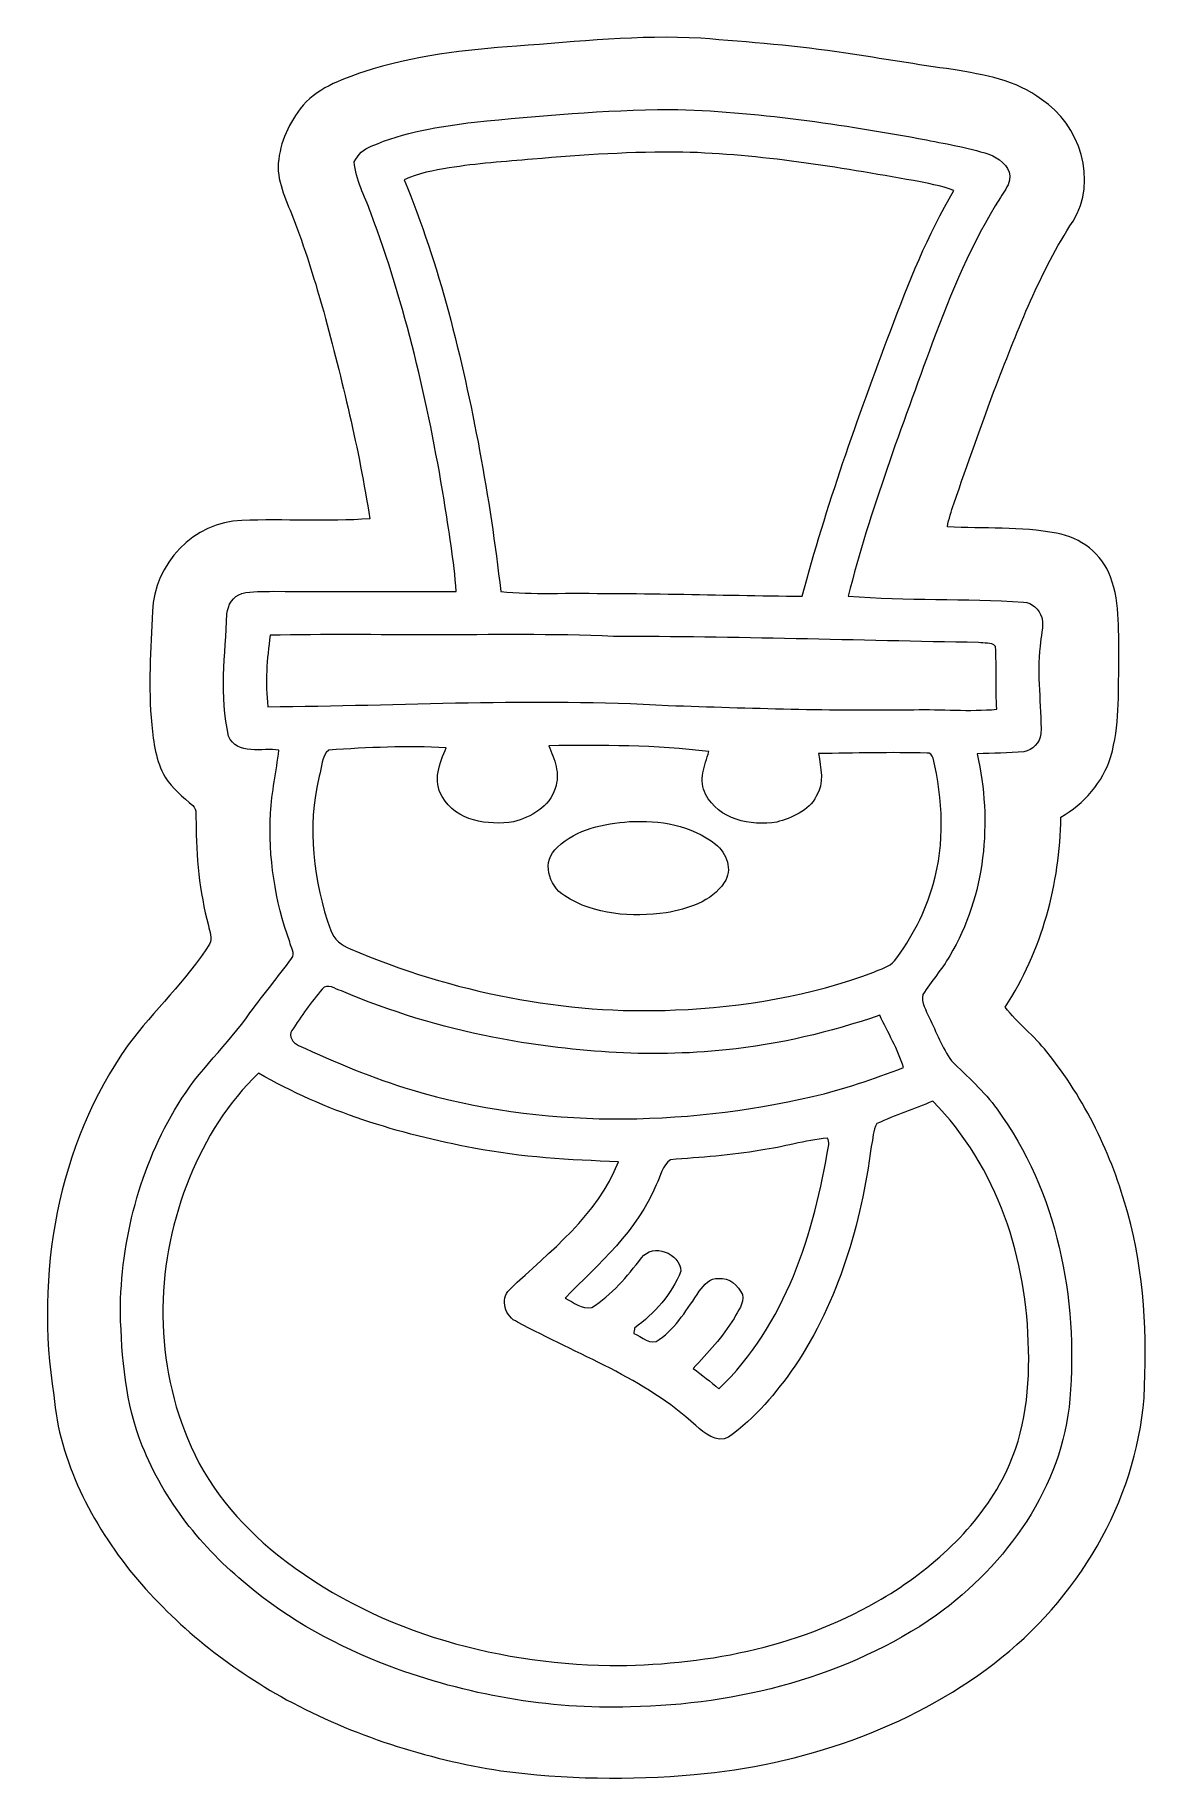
# Model space of a CAD drawing. Header units: centimetres. Extents: x -10.5 to 10.3, y -16.4 to 16.4.
import ezdxf

# ---------------------------------------------------------------- set-up
doc = ezdxf.new("R2010")
doc.units = ezdxf.units.CM
doc.header["$MEASUREMENT"] = 0
doc.layers.add('Layer 1', color=7, linetype='Continuous')

msp = doc.modelspace()

# ---------------------------------------------------------------- linework, layer by layer
at = {"layer": 'Layer 1', "color": 8, "lineweight": 9}
for points, knots in [([(-1.49519, 16.18523), (-0.34478, 16.27238), (0.80704, 16.39725), (1.96238, 16.33551), (1.96238, 16.33551), (2.87185, 16.25756), (3.78378, 16.19477), (4.68653, 16.05506), (4.68653, 16.05506), (5.36069, 15.95381), (6.03273, 15.83775), (6.70866, 15.74638), (6.70866, 15.74638), (7.28298, 15.64901), (7.89187, 15.54953), (8.3653, 15.18193), (8.3653, 15.18193), (9.08814, 14.72085), (9.42893, 13.64805), (8.95797, 12.89911), (8.95797, 12.89911), (8.33743, 11.9452), (7.92821, 10.8791), (7.51934, 9.82324), (7.51934, 9.82324), (7.23712, 9.08453), (6.97712, 8.33769), (6.71853, 7.59015), (6.71853, 7.59015), (6.66985, 7.44834), (6.62505, 7.3044), (6.59718, 7.15659), (6.59718, 7.15659), (7.28016, 7.11426), (7.97478, 7.16717), (8.64929, 7.03382), (8.64929, 7.03382), (9.09767, 6.9608), (9.50795, 6.64577), (9.66246, 6.21326), (9.66246, 6.21326), (9.85579, 5.69821), (9.80781, 5.13905), (9.81698, 4.60036), (9.81698, 4.60036), (9.81098, 4.01158), (9.83286, 3.41044), (9.66776, 2.83824), (9.66776, 2.83824), (9.51994, 2.35317), (9.16364, 1.95206), (8.72831, 1.70053), (8.72831, 1.70053), (8.71737, 0.44499), (8.36812, -0.80913), (7.68444, -1.8657), (7.68444, -1.8657), (7.91198, -2.17579), (8.23019, -2.40475), (8.46514, -2.70919), (8.46514, -2.70919), (9.18304, -3.59361), (9.6854, -4.64206), (9.98667, -5.73779), (9.98667, -5.73779), (10.30417, -6.86386), (10.34968, -8.04707), (10.29323, -9.20948), (10.29323, -9.20948), (10.13625, -11.1808), (9.0317, -13.00219), (7.47877, -14.1967), (7.47877, -14.1967), (5.85917, -15.43212), (3.85786, -16.10663), (1.84032, -16.28549), (1.84032, -16.28549), (0.63065, -16.38956), (-0.59067, -16.3758), (-1.7947, -16.21423), (-1.7947, -16.21423), (-3.1984, -15.99445), (-4.56965, -15.55277), (-5.82166, -14.87862), (-5.82166, -14.87862), (-6.90892, -14.27642), (-7.89952, -13.49008), (-8.69644, -12.53405), (-8.69644, -12.53405), (-9.4768, -11.56744), (-10.08639, -10.41315), (-10.194, -9.15868), (-10.194, -9.15868), (-10.54782, -6.89843), (-10.12944, -4.46497), (-8.79699, -2.5762), (-8.79699, -2.5762), (-8.30768, -1.92885), (-7.70373, -1.37217), (-7.26805, -0.68354), (-7.26805, -0.68354), (-7.19996, -0.57665), (-7.27404, -0.44542), (-7.28815, -0.33676), (-7.28815, -0.33676), (-7.45537, 0.30035), (-7.5224, 0.96005), (-7.51993, 1.61798), (-7.51993, 1.61798), (-7.53122, 1.71288), (-7.49418, 1.8427), (-7.57849, 1.91749), (-7.57849, 1.91749), (-7.76476, 2.08329), (-7.96831, 2.24063), (-8.10272, 2.45442), (-8.10272, 2.45442), (-8.27346, 2.75322), (-8.32038, 3.1007), (-8.35143, 3.43761), (-8.35143, 3.43761), (-8.42304, 4.14598), (-8.37365, 4.8593), (-8.33767, 5.56838), (-8.33767, 5.56838), (-8.3158, 6.44539), (-7.55203, 7.26278), (-6.66127, 7.27371), (-6.66127, 7.27371), (-5.85976, 7.30687), (-5.05684, 7.24937), (-4.25603, 7.30581), (-4.25603, 7.30581), (-4.45605, 8.61885), (-4.77885, 9.91002), (-5.11892, 11.19272), (-5.11892, 11.19272), (-5.28014, 11.74835), (-5.44489, 12.30397), (-5.65338, 12.84407), (-5.65338, 12.84407), (-5.7758, 13.19473), (-5.96841, 13.52987), (-5.979, 13.91017), (-5.979, 13.91017), (-5.96594, 14.3081), (-5.80437, 14.69086), (-5.56625, 15.00554), (-5.56625, 15.00554), (-5.27591, 15.38972), (-4.80213, 15.552), (-4.3661, 15.70616), (-4.3661, 15.70616), (-3.439, 16.00708), (-2.46357, 16.1182), (-1.49519, 16.18523), (-1.49519, 16.18523), (-1.49519, 16.18523), (-1.49519, 16.18523), (-1.49519, 16.18523)], [0, 0, 0, 0, 0.02439024, 0.02439024, 0.02439024, 0.02439024, 0.04878049, 0.04878049, 0.04878049, 0.04878049, 0.07317073, 0.07317073, 0.07317073, 0.07317073, 0.09756098, 0.09756098, 0.09756098, 0.09756098, 0.12195122, 0.12195122, 0.12195122, 0.12195122, 0.14634146, 0.14634146, 0.14634146, 0.14634146, 0.17073171, 0.17073171, 0.17073171, 0.17073171, 0.19512195, 0.19512195, 0.19512195, 0.19512195, 0.2195122, 0.2195122, 0.2195122, 0.2195122, 0.24390244, 0.24390244, 0.24390244, 0.24390244, 0.26829268, 0.26829268, 0.26829268, 0.26829268, 0.29268293, 0.29268293, 0.29268293, 0.29268293, 0.31707317, 0.31707317, 0.31707317, 0.31707317, 0.34146341, 0.34146341, 0.34146341, 0.34146341, 0.36585366, 0.36585366, 0.36585366, 0.36585366, 0.3902439, 0.3902439, 0.3902439, 0.3902439, 0.41463415, 0.41463415, 0.41463415, 0.41463415, 0.43902439, 0.43902439, 0.43902439, 0.43902439, 0.46341463, 0.46341463, 0.46341463, 0.46341463, 0.48780488, 0.48780488, 0.48780488, 0.48780488, 0.51219512, 0.51219512, 0.51219512, 0.51219512, 0.53658537, 0.53658537, 0.53658537, 0.53658537, 0.56097561, 0.56097561, 0.56097561, 0.56097561, 0.58536585, 0.58536585, 0.58536585, 0.58536585, 0.6097561, 0.6097561, 0.6097561, 0.6097561, 0.63414634, 0.63414634, 0.63414634, 0.63414634, 0.65853659, 0.65853659, 0.65853659, 0.65853659, 0.68292683, 0.68292683, 0.68292683, 0.68292683, 0.70731707, 0.70731707, 0.70731707, 0.70731707, 0.73170732, 0.73170732, 0.73170732, 0.73170732, 0.75609756, 0.75609756, 0.75609756, 0.75609756, 0.7804878, 0.7804878, 0.7804878, 0.7804878, 0.80487805, 0.80487805, 0.80487805, 0.80487805, 0.82926829, 0.82926829, 0.82926829, 0.82926829, 0.85365854, 0.85365854, 0.85365854, 0.85365854, 0.87804878, 0.87804878, 0.87804878, 0.87804878, 0.90243902, 0.90243902, 0.90243902, 0.90243902, 0.92682927, 0.92682927, 0.92682927, 0.92682927, 0.95121951, 0.95121951, 0.95121951, 0.95121951, 1, 1, 1, 1]), ([(-2.28718, 14.75789), (-2.94758, 14.67675), (-3.61644, 14.57762), (-4.22887, 14.30422), (-4.22887, 14.30422), (-4.37174, 14.2566), (-4.47899, 14.14723), (-4.54707, 14.0153), (-4.54707, 14.0153), (-4.52696, 13.67345), (-4.34916, 13.37289), (-4.23698, 13.05645), (-4.23698, 13.05645), (-3.58434, 11.31584), (-3.16383, 9.49622), (-2.86009, 7.66459), (-2.86009, 7.66459), (-2.77472, 7.09168), (-2.671, 6.52018), (-2.63078, 5.94162), (-2.63078, 5.94162), (-3.77449, 5.93915), (-4.91855, 5.94092), (-6.06225, 5.94409), (-6.06225, 5.94409), (-6.26087, 5.93351), (-6.46548, 5.95291), (-6.6595, 5.90388), (-6.6595, 5.90388), (-6.82707, 5.85801), (-6.92444, 5.68339), (-6.93926, 5.51935), (-6.93926, 5.51935), (-6.9703, 4.75594), (-7.08601, 3.977), (-6.90715, 3.22382), (-6.90715, 3.22382), (-6.76146, 2.85482), (-6.26228, 3.00898), (-5.96136, 2.95853), (-5.96136, 2.95853), (-6.01251, 2.56342), (-6.09365, 2.17184), (-6.12399, 1.77355), (-6.12399, 1.77355), (-6.16103, 0.9544), (-6.03932, 0.12785), (-5.75957, -0.64368), (-5.75957, -0.64368), (-5.74405, -0.73822), (-5.64562, -0.8624), (-5.72641, -0.95589), (-5.72641, -0.95589), (-5.979, -1.30055), (-6.25205, -1.63005), (-6.5064, -1.97365), (-6.5064, -1.97365), (-6.92303, -2.57373), (-7.48007, -3.06338), (-7.85824, -3.69239), (-7.85824, -3.69239), (-8.57544, -4.86184), (-8.93563, -6.23768), (-8.94162, -7.60645), (-8.94162, -7.60645), (-8.91693, -8.45206), (-8.85025, -9.31743), (-8.52993, -10.10941), (-8.52993, -10.10941), (-8.1193, -11.136), (-7.41304, -12.02852), (-6.55755, -12.72314), (-6.55755, -12.72314), (-5.7705, -13.39166), (-4.84587, -13.87814), (-3.88773, -14.25208), (-3.88773, -14.25208), (-2.44346, -14.78478), (-0.90005, -15.06735), (0.64123, -15.01408), (0.64123, -15.01408), (2.66371, -14.97563), (4.71899, -14.45211), (6.39574, -13.29112), (6.39574, -13.29112), (7.71196, -12.33685), (8.75477, -10.88305), (8.90046, -9.22888), (8.90046, -9.22888), (9.05357, -7.34011), (8.66622, -5.33633), (7.53028, -3.78622), (7.53028, -3.78622), (7.28933, -3.44332), (6.96901, -3.17133), (6.6755, -2.87712), (6.6755, -2.87712), (6.49523, -2.62841), (6.39257, -2.33595), (6.25357, -2.06396), (6.25357, -2.06396), (6.1996, -1.92462), (6.10117, -1.7895), (6.13575, -1.63146), (6.13575, -1.63146), (6.29591, -1.38381), (6.49205, -1.16015), (6.64022, -0.90438), (6.64022, -0.90438), (7.31473, 0.22662), (7.44243, 1.61622), (7.15951, 2.88798), (7.15951, 2.88798), (7.4509, 2.90773), (7.74335, 2.89856), (8.0344, 2.92996), (8.0344, 2.92996), (8.19491, 2.95853), (8.33778, 3.10106), (8.35542, 3.26439), (8.35542, 3.26439), (8.36777, 3.81473), (8.26793, 4.36647), (8.34202, 4.91539), (8.34202, 4.91539), (8.34449, 5.09319), (8.4161, 5.27452), (8.37095, 5.45056), (8.37095, 5.45056), (8.32015, 5.60013), (8.19244, 5.73454), (8.02699, 5.74266), (8.02699, 5.74266), (6.93091, 5.81356), (5.82953, 5.76629), (4.73416, 5.85308), (4.73416, 5.85308), (5.14268, 7.47444), (5.74522, 9.03725), (6.31143, 10.60817), (6.31143, 10.60817), (6.6695, 11.55008), (7.04979, 12.49341), (7.5973, 13.34396), (7.5973, 13.34396), (7.64951, 13.45191), (7.743, 13.5461), (7.76417, 13.66746), (7.76417, 13.66746), (7.81144, 13.88759), (7.61671, 14.0354), (7.4509, 14.12677), (7.4509, 14.12677), (7.04803, 14.27529), (6.62081, 14.33879), (6.20207, 14.42593), (6.20207, 14.42593), (4.60928, 14.71415), (3.00308, 14.96709), (1.38171, 14.99813), (1.38171, 14.99813), (0.15546, 14.98367), (-1.06798, 14.8856), (-2.28718, 14.75789)], [0, 0, 0, 0, 0.02380952, 0.02380952, 0.02380952, 0.02380952, 0.04761905, 0.04761905, 0.04761905, 0.04761905, 0.07142857, 0.07142857, 0.07142857, 0.07142857, 0.0952381, 0.0952381, 0.0952381, 0.0952381, 0.11904762, 0.11904762, 0.11904762, 0.11904762, 0.14285714, 0.14285714, 0.14285714, 0.14285714, 0.16666667, 0.16666667, 0.16666667, 0.16666667, 0.19047619, 0.19047619, 0.19047619, 0.19047619, 0.21428571, 0.21428571, 0.21428571, 0.21428571, 0.23809524, 0.23809524, 0.23809524, 0.23809524, 0.26190476, 0.26190476, 0.26190476, 0.26190476, 0.28571429, 0.28571429, 0.28571429, 0.28571429, 0.30952381, 0.30952381, 0.30952381, 0.30952381, 0.33333333, 0.33333333, 0.33333333, 0.33333333, 0.35714286, 0.35714286, 0.35714286, 0.35714286, 0.38095238, 0.38095238, 0.38095238, 0.38095238, 0.4047619, 0.4047619, 0.4047619, 0.4047619, 0.42857143, 0.42857143, 0.42857143, 0.42857143, 0.45238095, 0.45238095, 0.45238095, 0.45238095, 0.47619048, 0.47619048, 0.47619048, 0.47619048, 0.5, 0.5, 0.5, 0.5, 0.52380952, 0.52380952, 0.52380952, 0.52380952, 0.54761905, 0.54761905, 0.54761905, 0.54761905, 0.57142857, 0.57142857, 0.57142857, 0.57142857, 0.5952381, 0.5952381, 0.5952381, 0.5952381, 0.61904762, 0.61904762, 0.61904762, 0.61904762, 0.64285714, 0.64285714, 0.64285714, 0.64285714, 0.66666667, 0.66666667, 0.66666667, 0.66666667, 0.69047619, 0.69047619, 0.69047619, 0.69047619, 0.71428571, 0.71428571, 0.71428571, 0.71428571, 0.73809524, 0.73809524, 0.73809524, 0.73809524, 0.76190476, 0.76190476, 0.76190476, 0.76190476, 0.78571429, 0.78571429, 0.78571429, 0.78571429, 0.80952381, 0.80952381, 0.80952381, 0.80952381, 0.83333333, 0.83333333, 0.83333333, 0.83333333, 0.85714286, 0.85714286, 0.85714286, 0.85714286, 0.88095238, 0.88095238, 0.88095238, 0.88095238, 0.9047619, 0.9047619, 0.9047619, 0.9047619, 0.92857143, 0.92857143, 0.92857143, 0.92857143, 0.95238095, 0.95238095, 0.95238095, 0.95238095, 1, 1, 1, 1]), ([(-1.19533, 14.06221), (-0.25624, 14.14441), (0.68603, 14.20544), (1.62901, 14.19415), (1.62901, 14.19415), (3.08775, 14.15782), (4.52955, 13.91228), (5.96324, 13.66005), (5.96324, 13.66005), (6.21724, 13.6089), (6.47582, 13.5655), (6.71959, 13.47413), (6.71959, 13.47413), (6.22606, 12.63981), (5.86411, 11.7367), (5.52615, 10.83077), (5.52615, 10.83077), (4.9102, 9.19282), (4.31859, 7.54359), (3.87021, 5.85096), (3.87021, 5.85096), (2.28835, 5.87001), (0.7065, 5.91799), (-0.87607, 5.90423), (-0.87607, 5.90423), (-1.18263, 5.90564), (-1.48955, 5.90635), (-1.79399, 5.94198), (-1.79399, 5.94198), (-2.00213, 7.71363), (-2.31787, 9.47399), (-2.77683, 11.19837), (-2.77683, 11.19837), (-3.00861, 12.03727), (-3.27354, 12.86841), (-3.60692, 13.6731), (-3.60692, 13.6731), (-3.34304, 13.79869), (-3.05235, 13.85266), (-2.76554, 13.89711), (-2.76554, 13.89711), (-2.2459, 13.9839), (-1.71956, 14.01812), (-1.19533, 14.06221)], [0, 0, 0, 0, 0.08333333, 0.08333333, 0.08333333, 0.08333333, 0.16666667, 0.16666667, 0.16666667, 0.16666667, 0.25, 0.25, 0.25, 0.25, 0.33333333, 0.33333333, 0.33333333, 0.33333333, 0.41666667, 0.41666667, 0.41666667, 0.41666667, 0.5, 0.5, 0.5, 0.5, 0.58333333, 0.58333333, 0.58333333, 0.58333333, 0.66666667, 0.66666667, 0.66666667, 0.66666667, 0.75, 0.75, 0.75, 0.75, 0.83333333, 0.83333333, 0.83333333, 0.83333333, 1, 1, 1, 1]), ([(-6.1261, 5.11859), (-5.11716, 5.14223), (-4.10786, 5.12424), (-3.09857, 5.12953), (-3.09857, 5.12953), (-1.95804, 5.12388), (-0.8168, 5.14999), (0.32303, 5.09743), (0.32303, 5.09743), (2.61079, 5.09319), (4.8975, 5.02158), (7.18455, 4.98172), (7.18455, 4.98172), (7.28192, 4.9602), (7.42621, 4.99865), (7.50311, 4.90834), (7.50311, 4.90834), (7.52005, 4.51499), (7.50382, 4.12094), (7.52393, 3.72759), (7.52393, 3.72759), (7.00711, 3.68067), (6.4857, 3.73288), (5.96782, 3.71948), (5.96782, 3.71948), (4.4283, 3.69972), (2.88948, 3.74664), (1.35102, 3.7992), (1.35102, 3.7992), (-1.15511, 3.94772), (-3.66477, 3.79532), (-6.17197, 3.77486), (-6.17197, 3.77486), (-6.21959, 4.22289), (-6.19243, 4.67409), (-6.1261, 5.11859)], [0, 0, 0, 0, 0.1, 0.1, 0.1, 0.1, 0.2, 0.2, 0.2, 0.2, 0.3, 0.3, 0.3, 0.3, 0.4, 0.4, 0.4, 0.4, 0.5, 0.5, 0.5, 0.5, 0.6, 0.6, 0.6, 0.6, 0.7, 0.7, 0.7, 0.7, 0.8, 0.8, 0.8, 0.8, 1, 1, 1, 1]), ([(-5.0272, 2.96206), (-4.29342, 3.01004), (-3.55365, 3.04497), (-2.81881, 3.00545), (-2.81881, 3.00545), (-2.94405, 2.72041), (-3.0774, 2.38421), (-2.89501, 2.08717), (-2.89501, 2.08717), (-2.63396, 1.62327), (-2.03247, 1.54284), (-1.5534, 1.61269), (-1.5534, 1.61269), (-1.22602, 1.70194), (-0.87677, 1.89315), (-0.77376, 2.24134), (-0.77376, 2.24134), (-0.66863, 2.51686), (-0.78681, 2.79238), (-0.89441, 3.04285), (-0.89441, 3.04285), (0.10889, 3.0559), (1.1203, 3.05625), (2.1169, 2.93419), (2.1169, 2.93419), (2.03717, 2.67949), (1.913, 2.38562), (2.05446, 2.13268), (2.05446, 2.13268), (2.30035, 1.65255), (2.89901, 1.5312), (3.39008, 1.6074), (3.39008, 1.6074), (3.673, 1.68536), (3.99333, 1.81765), (4.13338, 2.09599), (4.13338, 2.09599), (4.2886, 2.33518), (4.21769, 2.6301), (4.17853, 2.89398), (4.17853, 2.89398), (4.85728, 2.90773), (5.53708, 2.92149), (6.21618, 2.90562), (6.21618, 2.90562), (6.27615, 2.91408), (6.31319, 2.86399), (6.32907, 2.81248), (6.32907, 2.81248), (6.51145, 2.03496), (6.55767, 1.2077), (6.32695, 0.43476), (6.32695, 0.43476), (6.18125, -0.08417), (5.93149, -0.57136), (5.60305, -0.99752), (5.60305, -0.99752), (5.50851, -1.11852), (5.34517, -1.14462), (5.21535, -1.20918), (5.21535, -1.20918), (4.02613, -1.65827), (2.75508, -1.87064), (1.48825, -1.92109), (1.48825, -1.92109), (-0.60231, -2.01669), (-2.70134, -1.59018), (-4.62257, -0.77315), (-4.62257, -0.77315), (-4.78343, -0.70894), (-4.93336, -0.595), (-4.9891, -0.42531), (-4.9891, -0.42531), (-5.32389, 0.49579), (-5.43573, 1.5132), (-5.20677, 2.47276), (-5.20677, 2.47276), (-5.15314, 2.63151), (-5.16656, 2.84423), (-5.0272, 2.96206), (-5.0272, 2.96206), (-5.0272, 2.96206), (-5.0272, 2.96206), (-5.0272, 2.96206)], [0, 0, 0, 0, 0.04545455, 0.04545455, 0.04545455, 0.04545455, 0.09090909, 0.09090909, 0.09090909, 0.09090909, 0.13636364, 0.13636364, 0.13636364, 0.13636364, 0.18181818, 0.18181818, 0.18181818, 0.18181818, 0.22727273, 0.22727273, 0.22727273, 0.22727273, 0.27272727, 0.27272727, 0.27272727, 0.27272727, 0.31818182, 0.31818182, 0.31818182, 0.31818182, 0.36363636, 0.36363636, 0.36363636, 0.36363636, 0.40909091, 0.40909091, 0.40909091, 0.40909091, 0.45454545, 0.45454545, 0.45454545, 0.45454545, 0.5, 0.5, 0.5, 0.5, 0.54545455, 0.54545455, 0.54545455, 0.54545455, 0.59090909, 0.59090909, 0.59090909, 0.59090909, 0.63636364, 0.63636364, 0.63636364, 0.63636364, 0.68181818, 0.68181818, 0.68181818, 0.68181818, 0.72727273, 0.72727273, 0.72727273, 0.72727273, 0.77272727, 0.77272727, 0.77272727, 0.77272727, 0.81818182, 0.81818182, 0.81818182, 0.81818182, 0.86363636, 0.86363636, 0.86363636, 0.86363636, 0.90909091, 0.90909091, 0.90909091, 0.90909091, 1, 1, 1, 1]), ([(0.62148, 1.61657), (0.14064, 1.58552), (-0.36489, 1.47581), (-0.72825, 1.13644), (-0.72825, 1.13644), (-1.03552, 0.8842), (-0.90076, 0.40795), (-0.59384, 0.22521), (-0.59384, 0.22521), (-0.03575, -0.14662), (0.66804, -0.17449), (1.31327, -0.09758), (1.31327, -0.09758), (1.7165, -0.01962), (2.1677, 0.10456), (2.403, 0.47392), (2.403, 0.47392), (2.57163, 0.70675), (2.44922, 1.02743), (2.24214, 1.19253), (2.24214, 1.19253), (1.79023, 1.55201), (1.18416, 1.64902), (0.62148, 1.61657)], [0, 0, 0, 0, 0.14285714, 0.14285714, 0.14285714, 0.14285714, 0.28571429, 0.28571429, 0.28571429, 0.28571429, 0.42857143, 0.42857143, 0.42857143, 0.42857143, 0.57142857, 0.57142857, 0.57142857, 0.57142857, 0.71428571, 0.71428571, 0.71428571, 0.71428571, 1, 1, 1, 1]), ([(-5.15209, -1.52915), (-5.05472, -1.4018), (-4.90161, -1.53832), (-4.7859, -1.56478), (-4.7859, -1.56478), (-3.87327, -1.95107), (-2.92112, -2.24353), (-1.94816, -2.43403), (-1.94816, -2.43403), (-0.50494, -2.70813), (0.97743, -2.82596), (2.44181, -2.67004), (2.44181, -2.67004), (3.42606, -2.57549), (4.39091, -2.33595), (5.32647, -2.02128), (5.32647, -2.02128), (5.47605, -2.34795), (5.67184, -2.65698), (5.77133, -3.00482), (5.77133, -3.00482), (5.21006, -3.21014), (4.64667, -3.41581), (4.06247, -3.54845), (4.06247, -3.54845), (1.59479, -4.10831), (-1.02388, -4.14747), (-3.46263, -3.42392), (-3.46263, -3.42392), (-4.195, -3.2052), (-4.90197, -2.90851), (-5.59412, -2.58607), (-5.59412, -2.58607), (-5.69819, -2.54233), (-5.79132, -2.41427), (-5.71759, -2.30562), (-5.71759, -2.30562), (-5.54226, -2.03786), (-5.3574, -1.77433), (-5.15209, -1.52915)], [0, 0, 0, 0, 0.09090909, 0.09090909, 0.09090909, 0.09090909, 0.18181818, 0.18181818, 0.18181818, 0.18181818, 0.27272727, 0.27272727, 0.27272727, 0.27272727, 0.36363636, 0.36363636, 0.36363636, 0.36363636, 0.45454545, 0.45454545, 0.45454545, 0.45454545, 0.54545455, 0.54545455, 0.54545455, 0.54545455, 0.63636364, 0.63636364, 0.63636364, 0.63636364, 0.72727273, 0.72727273, 0.72727273, 0.72727273, 0.81818182, 0.81818182, 0.81818182, 0.81818182, 1, 1, 1, 1]), ([(-7.64093, -5.07245), (-7.34707, -4.34008), (-6.91774, -3.65746), (-6.34694, -3.10854), (-6.34694, -3.10854), (-5.10094, -3.82679), (-3.70958, -4.25577), (-2.30094, -4.51577), (-2.30094, -4.51577), (-1.40523, -4.68898), (-0.4933, -4.74331), (0.41651, -4.77153), (0.41651, -4.77153), (0.03093, -5.78506), (-0.87148, -6.44793), (-1.62678, -7.17324), (-1.62678, -7.17324), (-1.81587, -7.35316), (-1.71285, -7.695), (-1.4779, -7.7839), (-1.4779, -7.7839), (-0.34549, -8.39985), (0.90723, -8.83906), (1.8689, -9.72912), (1.8689, -9.72912), (2.02871, -9.87552), (2.26366, -10.06602), (2.48626, -9.94572), (2.48626, -9.94572), (2.9865, -9.594), (3.37914, -9.11035), (3.73086, -8.6154), (3.73086, -8.6154), (4.55354, -7.3895), (4.97405, -5.9357), (5.16737, -4.48402), (5.16737, -4.48402), (5.20371, -4.34538), (5.19136, -4.17851), (5.27391, -4.05504), (5.27391, -4.05504), (5.6161, -3.89947), (5.97276, -3.7767), (6.32166, -3.63665), (6.32166, -3.63665), (7.54262, -4.86149), (8.0986, -6.60915), (8.12118, -8.31095), (8.12118, -8.31095), (8.1487, -9.14421), (8.02452, -10.00428), (7.62905, -10.74723), (7.62905, -10.74723), (7.09742, -11.73149), (6.22606, -12.49172), (5.26474, -13.04135), (5.26474, -13.04135), (3.75238, -13.91165), (1.98214, -14.24044), (0.25247, -14.23727), (0.25247, -14.23727), (-1.96968, -14.19811), (-4.23733, -13.55923), (-5.98958, -12.15447), (-5.98958, -12.15447), (-6.71701, -11.57485), (-7.33366, -10.83614), (-7.68115, -9.9676), (-7.68115, -9.9676), (-8.32603, -8.41714), (-8.27946, -6.61762), (-7.64093, -5.07245)], [0, 0, 0, 0, 0.05263158, 0.05263158, 0.05263158, 0.05263158, 0.10526316, 0.10526316, 0.10526316, 0.10526316, 0.15789474, 0.15789474, 0.15789474, 0.15789474, 0.21052632, 0.21052632, 0.21052632, 0.21052632, 0.26315789, 0.26315789, 0.26315789, 0.26315789, 0.31578947, 0.31578947, 0.31578947, 0.31578947, 0.36842105, 0.36842105, 0.36842105, 0.36842105, 0.42105263, 0.42105263, 0.42105263, 0.42105263, 0.47368421, 0.47368421, 0.47368421, 0.47368421, 0.52631579, 0.52631579, 0.52631579, 0.52631579, 0.57894737, 0.57894737, 0.57894737, 0.57894737, 0.63157895, 0.63157895, 0.63157895, 0.63157895, 0.68421053, 0.68421053, 0.68421053, 0.68421053, 0.73684211, 0.73684211, 0.73684211, 0.73684211, 0.78947368, 0.78947368, 0.78947368, 0.78947368, 0.84210526, 0.84210526, 0.84210526, 0.84210526, 0.89473684, 0.89473684, 0.89473684, 0.89473684, 1, 1, 1, 1]), ([(3.09127, -4.55634), (3.51249, -4.49778), (3.92171, -4.37042), (4.3454, -4.32703), (4.3454, -4.32703), (4.36127, -4.36654), (4.37503, -4.40888), (4.36692, -4.45262), (4.36692, -4.45262), (4.09634, -6.11562), (3.55518, -7.84035), (2.30564, -9.03662), (2.30564, -9.03662), (2.14653, -8.90644), (1.98496, -8.77838), (1.82021, -8.65597), (1.82021, -8.65597), (2.09856, -8.36246), (2.37549, -8.06295), (2.58857, -7.71723), (2.58857, -7.71723), (2.66265, -7.57576), (2.77765, -7.43818), (2.74767, -7.26567), (2.74767, -7.26567), (2.66124, -7.10022), (2.50566, -6.93441), (2.29752, -6.96722), (2.29752, -6.96722), (2.13348, -6.94323), (2.02342, -7.09105), (1.93487, -7.20535), (1.93487, -7.20535), (1.71473, -7.5292), (1.50695, -7.88162), (1.1831, -8.11481), (1.1831, -8.11481), (1.024, -8.23934), (0.8529, -8.05484), (0.70367, -7.99874), (0.70367, -7.99874), (0.70755, -7.97299), (0.71567, -7.92184), (0.7199, -7.89644), (0.7199, -7.89644), (1.09385, -7.62303), (1.41805, -7.26144), (1.5895, -6.82823), (1.5895, -6.82823), (1.57503, -6.48921), (1.06315, -6.29165), (0.85008, -6.57917), (0.85008, -6.57917), (0.5802, -6.92806), (0.29233, -7.27484), (-0.08478, -7.51297), (-0.08478, -7.51297), (-0.27529, -7.55107), (-0.42839, -7.41313), (-0.58714, -7.33411), (-0.58714, -7.33411), (0.05491, -6.68712), (0.77035, -6.06728), (1.12806, -5.20368), (1.12806, -5.20368), (1.21344, -5.04846), (1.23531, -4.83468), (1.39618, -4.73484), (1.39618, -4.73484), (1.96238, -4.69004), (2.53071, -4.65335), (3.09127, -4.55634)], [0, 0, 0, 0, 0.05263158, 0.05263158, 0.05263158, 0.05263158, 0.10526316, 0.10526316, 0.10526316, 0.10526316, 0.15789474, 0.15789474, 0.15789474, 0.15789474, 0.21052632, 0.21052632, 0.21052632, 0.21052632, 0.26315789, 0.26315789, 0.26315789, 0.26315789, 0.31578947, 0.31578947, 0.31578947, 0.31578947, 0.36842105, 0.36842105, 0.36842105, 0.36842105, 0.42105263, 0.42105263, 0.42105263, 0.42105263, 0.47368421, 0.47368421, 0.47368421, 0.47368421, 0.52631579, 0.52631579, 0.52631579, 0.52631579, 0.57894737, 0.57894737, 0.57894737, 0.57894737, 0.63157895, 0.63157895, 0.63157895, 0.63157895, 0.68421053, 0.68421053, 0.68421053, 0.68421053, 0.73684211, 0.73684211, 0.73684211, 0.73684211, 0.78947368, 0.78947368, 0.78947368, 0.78947368, 0.84210526, 0.84210526, 0.84210526, 0.84210526, 0.89473684, 0.89473684, 0.89473684, 0.89473684, 1, 1, 1, 1])]:
    msp.add_open_spline(points, degree=3, knots=knots, dxfattribs=at)

doc.saveas('drawing.dxf')
